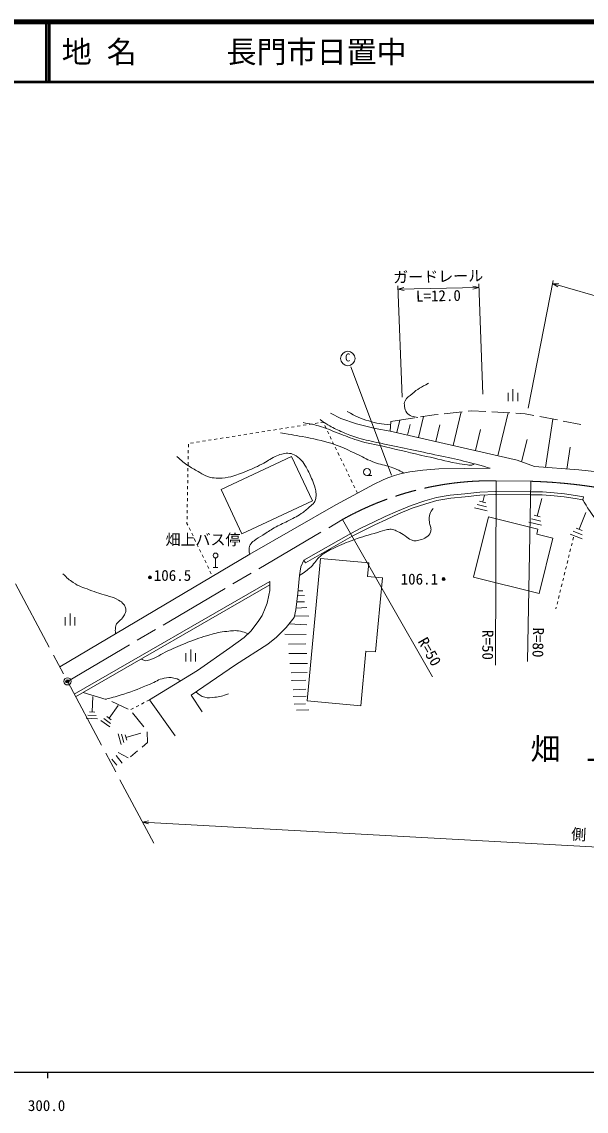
# Model space of a CAD drawing. Units: millimetres, scale not verified. Extents: x 40000 to 680000, y 20000 to 380000.
# Drawn here: x 363711 to 457777, y 198499 to 380000 of the extents above; entities that cross this region are included whole.
import ezdxf
from ezdxf.enums import TextEntityAlignment as Align

# ---------------------------------------------------------------- set-up
doc = ezdxf.new("R2010")
doc.units = ezdxf.units.MM
doc.header["$LTSCALE"] = 1000
doc.header["$PDMODE"] = 32
doc.header["$PDSIZE"] = 500
doc.linetypes.add('CHAIN', pattern=[18.5, 12, -1.5, 3.5, -1.5])
for name, color, linetype, lineweight in [('M-BGD', 7, 'Continuous', 13), ('M-BGD-HTXT', 7, 'Continuous', 13), ('M-BMK', 2, 'CHAIN', 13), ('M-BMK-SRVR', 3, 'Continuous', 13), ('M-STR-HTXT', 7, 'Continuous', 13), ('M-TTL', 2, 'Continuous', 140), ('M-TTL-BAND', 7, 'Continuous', 25), ('M-TTL-LINE', 7, 'Continuous', 50), ('M-TTL-TXT', 7, 'Continuous', 13)]:
    doc.layers.add(name, color=color, linetype=linetype, lineweight=lineweight)
doc.layers.add('M-OTRS', color=6, linetype='Continuous')
doc.styles.add('ＭＳ ゴシック', font='')
doc.styles.get('ＭＳ ゴシック').set_extended_font_data('MS Gothic')

msp = doc.modelspace()

# ---------------------------------------------------------------- linework, layer by layer
at = {"layer": 'M-BGD'}
for p, q in [((425344, 304466), (418547, 322540)), ((444761, 316767), (444761, 318167)), ((445561, 316767), (445561, 318767)), ((446361, 316767), (446361, 318167)), ((415180, 314802), (416876, 313913)), ((425203, 313383), (429154, 314009)), ((429805, 310737), (430666, 314249)), ((430141, 314165), (432431, 314528)), ((432431, 314528), (433109, 314600)), ((434103, 314705), (437087, 315019)), ((435580, 309416), (436951, 315005)), ((438081, 315124), (438634, 315182)), ((438634, 315182), (441075, 315053)), ((442074, 315000), (445069, 314840)), ((443034, 307712), (444787, 314855)), ((446068, 314787), (447611, 314705)), ((447611, 314705), (449039, 314429)), ((450021, 314240), (452967, 313671)), ((407153, 312224), (406659, 312146)), ((408141, 312380), (407647, 312302)), ((409128, 312537), (408635, 312458)), ((410116, 312693), (409622, 312615)), ((411104, 312849), (410610, 312771)), ((412092, 313005), (411598, 312927)), ((413079, 313162), (412585, 313084)), ((413925, 313295), (413573, 313240)), ((413988, 313166), (413925, 313295)), ((414424, 312266), (414206, 312716)), ((416876, 313913), (419509, 312992)), ((419509, 312992), (422627, 312233)), ((422627, 312233), (425099, 311813)), ((425099, 311813), (425203, 313383)), ((426205, 311560), (426711, 313622)), ((428005, 311149), (428434, 312896)), ((432693, 310077), (433369, 312834)), ((450971, 305757), (452188, 313821)), ((453949, 313481), (456894, 312912)), ((396288, 310505), (395794, 310427)), ((397276, 310661), (396782, 310583)), ((398264, 310817), (397770, 310739)), ((399251, 310974), (398757, 310895)), ((400239, 311130), (399745, 311052)), ((401227, 311286), (400733, 311208)), ((402214, 311442), (401721, 311364)), ((403202, 311599), (402708, 311521)), ((404190, 311755), (403696, 311677)), ((405178, 311911), (404684, 311833)), ((406165, 312068), (405671, 311989)), ((414860, 311366), (414642, 311816)), ((415296, 310466), (415078, 310916)), ((425099, 311813), (446267, 306973)), ((439307, 308564), (440163, 312054)), ((447006, 306702), (447922, 310434)), ((391466, 308606), (391456, 308106)), ((391484, 309606), (391475, 309106)), ((392337, 309879), (391843, 309801)), ((393325, 310036), (392831, 309958)), ((394313, 310192), (393819, 310114)), ((395300, 310348), (394807, 310270)), ((415732, 309566), (415514, 310016)), ((416168, 308667), (415950, 309116)), ((454562, 305457), (455112, 309148)), ((391447, 307606), (391438, 307107)), ((408684, 307564), (396948, 302063)), ((412147, 300176), (408684, 307564)), ((416604, 307767), (416386, 308217)), ((417041, 306867), (416823, 307317)), ((446267, 306973), (449174, 305907)), ((391410, 305607), (391401, 305107)), ((391429, 306607), (391420, 306107)), ((417477, 305967), (417259, 306417)), ((417913, 305067), (417695, 305517)), ((426967, 304721), (428388, 305015)), ((428388, 305015), (430562, 305293)), ((430562, 305293), (433222, 305530)), ((433222, 305530), (441757, 305621)), ((449174, 305907), (456528, 305337)), ((456528, 305337), (459678, 305031)), ((391374, 303607), (391364, 303107)), ((391392, 304607), (391383, 304107)), ((418349, 304167), (418131, 304617)), ((418785, 303267), (418567, 303717)), ((421242, 304393), (422042, 304393)), ((422341, 302903), (423965, 303703)), ((423965, 303703), (424692, 304042)), ((424692, 304042), (425847, 304426)), ((425847, 304426), (426967, 304721)), ((391337, 301608), (391328, 301108)), ((391355, 302607), (391346, 302107)), ((396948, 302063), (400411, 294676)), ((416047, 299505), (419658, 301468)), ((419221, 302367), (419003, 302817)), ((419658, 301468), (419439, 301918)), ((419658, 301468), (422341, 302903)), ((391300, 299608), (391291, 299108)), ((391318, 300608), (391309, 300108)), ((400411, 294676), (412147, 300176)), ((401690, 291327), (416047, 299505)), ((441153, 299182), (439582, 299583)), ((441050, 299882), (440007, 300148)), ((440528, 300015), (440808, 301111)), ((449600, 297638), (450368, 300555)), ((457301, 300858), (457223, 300364)), ((391282, 298608), (391272, 298108)), ((441253, 298496), (439165, 299029)), ((450121, 297501), (449080, 297775)), ((456583, 295456), (457700, 298258)), ((391245, 296608), (391241, 296415)), ((391241, 296415), (391375, 296139)), ((391263, 297608), (391254, 297108)), ((438999, 287472), (441487, 297497)), ((441487, 297497), (449726, 295453)), ((450313, 296114), (448230, 296662)), ((450218, 296800), (448650, 297213)), ((391593, 295689), (391810, 295239)), ((392028, 294789), (392246, 294339)), ((449726, 295453), (449523, 294636)), ((449523, 294636), (452221, 293967)), ((457105, 293857), (455104, 294654)), ((455659, 294122), (455540, 293636)), ((457095, 294550), (455589, 295150)), ((457084, 295257), (456083, 295656)), ((392464, 293889), (392682, 293439)), ((392900, 292989), (393118, 292539)), ((452221, 293967), (449935, 284758)), ((455420, 293151), (455301, 292665)), ((370034, 272540), (401690, 291327)), ((393336, 292089), (393553, 291639)), ((393771, 291189), (393989, 290739)), ((396009, 289079), (396009, 290679)), ((411289, 266851), (413504, 290603)), ((413504, 290603), (421560, 289852)), ((454942, 291209), (454823, 290723)), ((455181, 292180), (455062, 291694)), ((394207, 290288), (394425, 289838)), ((394643, 289388), (394861, 288938)), ((395609, 289079), (396409, 289079)), ((409981, 287752), (410229, 289201)), ((410229, 289201), (410735, 290299)), ((410983, 289865), (410735, 290299)), ((421560, 289852), (421348, 287574)), ((454464, 289267), (454345, 288781)), ((454703, 290238), (454584, 289752)), ((395078, 288488), (395296, 288038)), ((409715, 284791), (409981, 287752)), ((421348, 287574), (423806, 287345)), ((423806, 287345), (422655, 275008)), ((449935, 284758), (438999, 287472)), ((453987, 287324), (453867, 286839)), ((454225, 288296), (454106, 287810)), ((372454, 268003), (405064, 286772)), ((372690, 267562), (405056, 286190)), ((405042, 285232), (404902, 284489)), ((405064, 286772), (405042, 285232)), ((409752, 285203), (410542, 285207)), ((453509, 285382), (453389, 284897)), ((453748, 286353), (453628, 285868)), ((404611, 283164), (404298, 282313)), ((404902, 284489), (404611, 283164)), ((409392, 282023), (409715, 284791)), ((409545, 283338), (410843, 283362)), ((409662, 284341), (410800, 284395)), ((453031, 283440), (452911, 282955)), ((453270, 284411), (453150, 283926)), ((371754, 279393), (371754, 281393)), ((404298, 282313), (403792, 281107)), ((409102, 280759), (409392, 282023)), ((409428, 282335), (411211, 282395)), ((452792, 282469), (452724, 282194)), ((370954, 279393), (370954, 280793)), ((372554, 279393), (372554, 280793)), ((403092, 280094), (401886, 278489)), ((403792, 281107), (403092, 280094)), ((407764, 279109), (409102, 280759)), ((408225, 279677), (411195, 279552)), ((409169, 281048), (411534, 280958)), ((401886, 278489), (400766, 277444)), ((406185, 277494), (407764, 279109)), ((407574, 277961), (411128, 277929)), ((400766, 277444), (398399, 275689)), ((399348, 272884), (404703, 276337)), ((404703, 276337), (406185, 277494)), ((408172, 276330), (411048, 276362)), ((391072, 273423), (391072, 274823)), ((391872, 273423), (391872, 275423)), ((392672, 273423), (392672, 274823)), ((398399, 275689), (393020, 271933)), ((408231, 274779), (411219, 274747)), ((421055, 275157), (420203, 266020)), ((422655, 275008), (421055, 275157)), ((391945, 267816), (399348, 272884)), ((408392, 273115), (411300, 273115)), ((393020, 271933), (385003, 267038)), ((408582, 271512), (411248, 271584)), ((408657, 270259), (408750, 270252)), ((408750, 270252), (411040, 270302)), ((408926, 268727), (411075, 268785)), ((373941, 268282), (377765, 267107)), ((375439, 265025), (375571, 267606)), ((385003, 267038), (384561, 266805)), ((385003, 267038), (389255, 261041)), ((393754, 265021), (391945, 267816)), ((408961, 267598), (411079, 267662)), ((420203, 266020), (411289, 266851)), ((375900, 265001), (374978, 265048)), ((378255, 263972), (379758, 266075)), ((378696, 266748), (381422, 265496)), ((382350, 265637), (381908, 265404)), ((383234, 266104), (382792, 265871)), ((384118, 266571), (383676, 266338)), ((409133, 266320), (410978, 266370)), ((409509, 265298), (411577, 265352)), ((376304, 263871), (374460, 263965)), ((376104, 264430), (374716, 264501)), ((378363, 262533), (376860, 263607)), ((378495, 263112), (377365, 263920)), ((378631, 263703), (377880, 264240)), ((382158, 264857), (384038, 262519)), ((380255, 259587), (379765, 261367)), ((381078, 260771), (383571, 261458)), ((384613, 261721), (384683, 259918)), ((380723, 259953), (380355, 261293)), ((381201, 260326), (380956, 261216)), ((384683, 259918), (383759, 259158)), ((379426, 257780), (380427, 256476)), ((379749, 258243), (381440, 257392)), ((382987, 258523), (381811, 257555)), ((378726, 257144), (379555, 256164))]:
    msp.add_line(p, q, dxfattribs=at)
for points in [[(410735, 290299), (418529, 294755), (420324, 295667), (422344, 296637), (424298, 297557), (426301, 298478), (428583, 299415), (430885, 300191), (432799, 300724), (435126, 301111), (437549, 301378), (440020, 301620), (442662, 301741), (448593, 301715), (450467, 301694), (452456, 301521), (454147, 301338), (456002, 301064), (457301, 300858)], [(410983, 289865), (418767, 294315), (420546, 295219), (422558, 296185), (424509, 297104), (426501, 298020), (428758, 298947), (431032, 299712), (432908, 300235), (435194, 300616), (437601, 300881), (440056, 301121), (442672, 301241), (448589, 301215), (450442, 301194), (452408, 301024), (454084, 300842), (455926, 300569), (457223, 300364)]]:
    msp.add_lwpolyline(points, dxfattribs=at)
for centre, radius in [((418048, 323900), 1200), ((421242, 304993), 600), ((396009, 291079), 400), ((385053, 287433), 150), ((385053, 287433), 120), ((385053, 287433), 90), ((385053, 287433), 60), ((385053, 287433), 30), ((385053, 287433), 20), ((434002, 287160), 150), ((434002, 287160), 120), ((434002, 287160), 90), ((434002, 287160), 60), ((434002, 287160), 30), ((434002, 287160), 20)]:
    msp.add_circle(centre, radius, dxfattribs=at)
for points, knots in [([(431479, 319791), (430185, 319059), (429717, 318856), (428766, 318022), (428277, 317595), (427877, 317436), (427578, 316859), (427408, 316531), (427454, 316281), (427506, 315914), (427566, 315484), (427647, 315230), (427893, 314872), (428331, 314235), (428951, 314226), (429714, 314098)], [0, 0, 0, 0, 1, 1, 1, 2, 2, 2, 3, 3, 3, 4, 4, 4, 5, 5, 5, 5]), ([(417934, 315066), (419518, 314231), (420069, 313928), (421545, 313491), (422923, 313083), (423503, 313012), (425167, 312838)], [0, 0, 0, 0, 1, 1, 1, 2, 2, 2, 2]), ([(410599, 313230), (411819, 313017), (412187, 312938), (413184, 312664), (414485, 312307), (415165, 311952), (416431, 311485), (417701, 311016), (418385, 310674), (419678, 310274), (421454, 309723), (422503, 309614), (424314, 309191), (426977, 308570), (428467, 308216), (431131, 307600), (433092, 307147), (434182, 306854), (436155, 306453), (436875, 306307), (437283, 306245), (438013, 306162), (438282, 306132), (438446, 306067), (438705, 306144), (438880, 306197), (438960, 306239), (439122, 306353)], [0, 0, 0, 0, 1, 1, 1, 2, 2, 2, 3, 3, 3, 4, 4, 4, 5, 5, 5, 6, 6, 6, 7, 7, 7, 8, 8, 8, 9, 9, 9, 9]), ([(413414, 313736), (414013, 313287), (414205, 313159), (414739, 312832), (415542, 312339), (416045, 312156), (416903, 311766), (417850, 311335), (418391, 311113), (419375, 310780), (420716, 310327), (421517, 310240), (422897, 309924), (426412, 309119), (428409, 308797), (431927, 308006), (435345, 307237), (437291, 306916), (440656, 305940), (441116, 305806), (441425, 305719), (441757, 305621)], [0, 0, 0, 0, 1, 1, 1, 2, 2, 2, 3, 3, 3, 4, 4, 4, 5, 5, 5, 6, 6, 6, 7, 7, 7, 7]), ([(406815, 311500), (408830, 311204), (409394, 311110), (411031, 310773), (413039, 310361), (414182, 310159), (416120, 309489), (417461, 309025), (418151, 308608), (419439, 308011), (420496, 307522), (421051, 307167), (422129, 306727), (423172, 306301), (423819, 306242), (424889, 305893), (425417, 305721), (425723, 305649), (426230, 305424), (426700, 305217), (426866, 305121), (427394, 304809)], [0, 0, 0, 0, 1, 1, 1, 2, 2, 2, 3, 3, 3, 4, 4, 4, 5, 5, 5, 6, 6, 6, 7, 7, 7, 7]), ([(389555, 307567), (390441, 306802), (390707, 306562), (391518, 306016), (392211, 305549), (392629, 305333), (393359, 304925), (393917, 304614), (394203, 304367), (394813, 304174), (395297, 304021), (395590, 304002), (396097, 303980), (396894, 303947), (397348, 303987), (398133, 304126), (399241, 304322), (399820, 304618), (400871, 305022), (402013, 305462), (402635, 305760), (403730, 306307), (404618, 306750), (405034, 307151), (405935, 307567), (406348, 307757), (406582, 307875), (407025, 307979), (407426, 308072), (407657, 308152), (408067, 308124), (408487, 308096), (408732, 308042), (409109, 307857), (409625, 307606), (409863, 307362), (410272, 306961), (410676, 306566), (410806, 306257), (411096, 305774), (411576, 304975), (411778, 304488), (412138, 303629), (412348, 303129), (412477, 302849), (412599, 302321), (412682, 301957), (412732, 301749), (412744, 301376), (412754, 301072), (412758, 300897), (412696, 300600), (412635, 300313), (412599, 300137), (412429, 299897), (412188, 299559), (411968, 299442), (411654, 299171), (411135, 298722), (410870, 298432), (410297, 298056), (409450, 297501), (408914, 297293), (408019, 296820), (407154, 296364), (406642, 296160), (405790, 295681), (405014, 295246), (404611, 294949), (403859, 294474), (403292, 294117), (402943, 293961), (402416, 293548), (402134, 293328), (401985, 293180), (401791, 292881), (401685, 292716), (401665, 292599), (401629, 292407), (401594, 292212), (401590, 292099), (401597, 291901), (401605, 291674), (401629, 291585), (401690, 291327)], [0, 0, 0, 0, 1, 1, 1, 2, 2, 2, 3, 3, 3, 4, 4, 4, 5, 5, 5, 6, 6, 6, 7, 7, 7, 8, 8, 8, 9, 9, 9, 10, 10, 10, 11, 11, 11, 12, 12, 12, 13, 13, 13, 14, 14, 14, 15, 15, 15, 16, 16, 16, 17, 17, 17, 18, 18, 18, 19, 19, 19, 20, 20, 20, 21, 21, 21, 22, 22, 22, 23, 23, 23, 24, 24, 24, 25, 25, 25, 26, 26, 26, 27, 27, 27, 28, 28, 28, 28]), ([(471862, 287284), (469135, 288980), (468366, 289430), (466228, 290955), (464725, 292026), (463812, 292547), (462448, 293790), (461497, 294656), (461035, 295216), (460194, 296189), (459347, 297168), (458872, 297725), (458159, 298806), (457740, 299441), (457498, 299845), (457223, 300364)], [0, 0, 0, 0, 1, 1, 1, 2, 2, 2, 3, 3, 3, 4, 4, 4, 5, 5, 5, 5]), ([(409981, 287752), (410912, 288355), (411230, 288558), (411923, 289203), (412605, 289836), (412769, 290409), (413490, 290996), (414315, 291667), (414876, 291919), (415833, 292385), (417051, 292979), (417774, 293227), (419047, 293694), (420563, 294249), (421440, 294482), (422990, 294935), (423640, 295125), (423991, 295301), (424663, 295394), (424977, 295438), (425160, 295477), (425474, 295430), (425833, 295376), (426015, 295256), (426343, 295100), (426867, 294849), (427132, 294654), (427623, 294342), (428010, 294097), (428174, 293866), (428594, 293685), (428829, 293585), (428978, 293548), (429233, 293542), (429573, 293534), (429766, 293582), (430095, 293671), (430518, 293786), (430773, 293852), (431129, 294109), (431475, 294359), (431651, 294566), (431815, 294960), (431905, 295176), (431925, 295320), (431901, 295552), (431872, 295843), (431767, 295988), (431708, 296274), (431656, 296522), (431636, 296664), (431629, 296917), (431619, 297322), (431588, 297563), (431705, 297951), (431833, 298376), (431987, 298549), (432297, 298920)], [0, 0, 0, 0, 1, 1, 1, 2, 2, 2, 3, 3, 3, 4, 4, 4, 5, 5, 5, 6, 6, 6, 7, 7, 7, 8, 8, 8, 9, 9, 9, 10, 10, 10, 11, 11, 11, 12, 12, 12, 13, 13, 13, 14, 14, 14, 15, 15, 15, 16, 16, 16, 17, 17, 17, 18, 18, 18, 19, 19, 19, 19]), ([(370553, 288032), (371275, 287304), (371556, 287055), (372298, 286559), (373249, 285924), (373904, 285778), (374969, 285360), (375585, 285118), (375938, 285004), (376568, 284803), (377256, 284583), (377657, 284511), (378337, 284270), (378934, 284058), (379307, 284005), (379840, 283664), (380213, 283425), (380447, 283292), (380712, 282937), (380864, 282733), (380945, 282603), (381003, 282355), (381054, 282133), (381074, 282001), (381051, 281774), (381034, 281604), (380980, 281515), (380906, 281362), (380769, 281078), (380669, 280928), (380470, 280683), (380242, 280403), (380057, 280298), (379815, 280029), (379654, 279849), (379526, 279766), (379428, 279545), (379345, 279360), (379358, 279236), (379331, 279036), (379280, 278657), (379304, 278507), (379332, 278058)], [0, 0, 0, 0, 1, 1, 1, 2, 2, 2, 3, 3, 3, 4, 4, 4, 5, 5, 5, 6, 6, 6, 7, 7, 7, 8, 8, 8, 9, 9, 9, 10, 10, 10, 11, 11, 11, 12, 12, 12, 13, 13, 13, 14, 14, 14, 14]), ([(383681, 273888), (383846, 273723), (383956, 273644), (384173, 273573), (384501, 273466), (384714, 273621), (385045, 273719), (386287, 274086), (386845, 274639), (388026, 275172), (389331, 275762), (390058, 276109), (391394, 276626), (392792, 277168), (393579, 277476), (395028, 277862), (396130, 278155), (396752, 278348), (397888, 278444), (398765, 278518), (399283, 278663), (400141, 278468), (400648, 278353), (400868, 278284), (401399, 278034)], [0, 0, 0, 0, 1, 1, 1, 2, 2, 2, 3, 3, 3, 4, 4, 4, 5, 5, 5, 6, 6, 6, 7, 7, 7, 8, 8, 8, 8]), ([(377666, 267137), (379119, 267495), (379532, 267614), (380708, 267983), (382462, 268532), (383400, 268971), (385106, 269654), (386022, 270021), (386460, 270472), (387433, 270636), (388049, 270740), (388420, 270798), (389032, 270672), (389519, 270572), (389730, 270481), (390223, 270226)], [0, 0, 0, 0, 1, 1, 1, 2, 2, 2, 3, 3, 3, 4, 4, 4, 5, 5, 5, 5]), ([(392715, 268343), (393268, 267882), (393546, 267646), (394193, 267474), (394824, 267306), (395214, 267417), (395865, 267474), (396781, 267553), (397136, 267695), (398155, 268019)], [0, 0, 0, 0, 1, 1, 1, 2, 2, 2, 3, 3, 3, 3])]:
    msp.add_open_spline(points, degree=3, knots=knots, dxfattribs=at)
for p in [(385053, 287433), (434002, 287160)]:
    msp.add_point(p, dxfattribs=at)
at = {"layer": 'M-BMK'}
for p, q in [((442745, 303533), (448572, 303447)), ((385720, 243142), (357097, 296785)), ((371328, 270115), (417182, 297086))]:
    msp.add_line(p, q, dxfattribs=at)
for centre, radius, start, end in [((442017, 252518), 51021, 89.18165, 119.12765), ((446069, 218024), 85460, 67.90332, 88.32192)]:
    msp.add_arc(centre, radius, start, end, dxfattribs=at)
at = {"layer": 'M-BMK-SRVR'}
msp.add_circle((371328, 270115), 600, dxfattribs=at)
at = {"layer": 'M-OTRS'}
msp.add_point((371328, 270115), dxfattribs=at)
at = {"layer": 'M-STR-HTXT'}
for p, q in [((427107, 317455), (426388, 335986)), ((439901, 335735), (438896, 335966)), ((440564, 317957), (439878, 336347)), ((448110, 315626), (452270, 336871)), ((509759, 319582), (452175, 336387)), ((452175, 336387), (453065, 335867)), ((452175, 336387), (453205, 336347)), ((426408, 335477), (427403, 335746)), ((426408, 335477), (439901, 335735)), ((426408, 335477), (427412, 335246)), ((439901, 335735), (438905, 335466)), ((442745, 303533), (442642, 272822)), ((448572, 303447), (447995, 273408)), ((417182, 297086), (432138, 270882)), ((383833, 246678), (384846, 246872)), ((383833, 246678), (543955, 237812)), ((383833, 246678), (384818, 246373))]:
    msp.add_line(p, q, dxfattribs=at)
at = {"layer": 'M-TTL'}
msp.add_line((680000, 380000), (40000, 380000), dxfattribs=at)
at = {"layer": 'M-TTL-BAND'}
for p, q in [((40000, 205000), (579000, 205000)), ((368000, 205000), (368000, 204000))]:
    msp.add_line(p, q, dxfattribs=at)
at = {"layer": 'M-TTL-LINE'}
for p, q in [((367750, 380000), (367750, 370000)), ((368250, 380000), (368250, 370000)), ((40000, 370000), (680000, 370000))]:
    msp.add_line(p, q, dxfattribs=at)

# ---------------------------------------------------------------- texts
at = {"layer": 'M-BGD', "style": 'ＭＳ ゴシック'}
msp.add_text('C', height=1320, dxfattribs=at).set_placement((417584, 324738), align=Align.TOP_LEFT)
msp.add_text('畑上バス停', height=1833, dxfattribs=at).set_placement((393921, 292272), align=Align.BOTTOM_CENTER)
for s, p in [('106.5', (388824, 287769)), ('106.1', (429967, 287160))]:
    msp.add_text(s, height=1833, dxfattribs=at).set_placement(p, align=Align.MIDDLE_CENTER)
at = {"layer": 'M-BGD-HTXT', "insert": (456229, 258686), "char_height": 3666, "attachment_point": 5, "style": 'ＭＳ ゴシック'}
msp.add_mtext('\\T1.24;畑\\~上', dxfattribs=at)
at = {"layer": 'M-STR-HTXT', "style": 'ＭＳ ゴシック'}
for s, rotation, p in [('ガードレール', 1.093, (433144, 336106)), ('L=12.0', 1.093, (433173, 332892)), ('R=50', 269.808, (439913, 276178)), ('R=80', 268.9, (448315, 276615)), ('R=50', 299.716, (430413, 274338)), ('側\u3000溝 L=200.0', 356.831, (463922, 242744))]:
    msp.add_text(s, height=1833, rotation=rotation, dxfattribs=at).set_placement(p, align=Align.BOTTOM_CENTER)
at = {"layer": 'M-TTL-BAND', "style": 'ＭＳ ゴシック'}
msp.add_text('300.0', height=1833, dxfattribs=at).set_placement((367844, 199445), align=Align.MIDDLE_CENTER)
at = {"layer": 'M-TTL-TXT', "style": 'ＭＳ ゴシック'}
msp.add_text('地 名      長門市日置中', height=3666, dxfattribs=at).set_placement((370380, 375000), align=Align.MIDDLE_LEFT)

doc.saveas('drawing.dxf')
